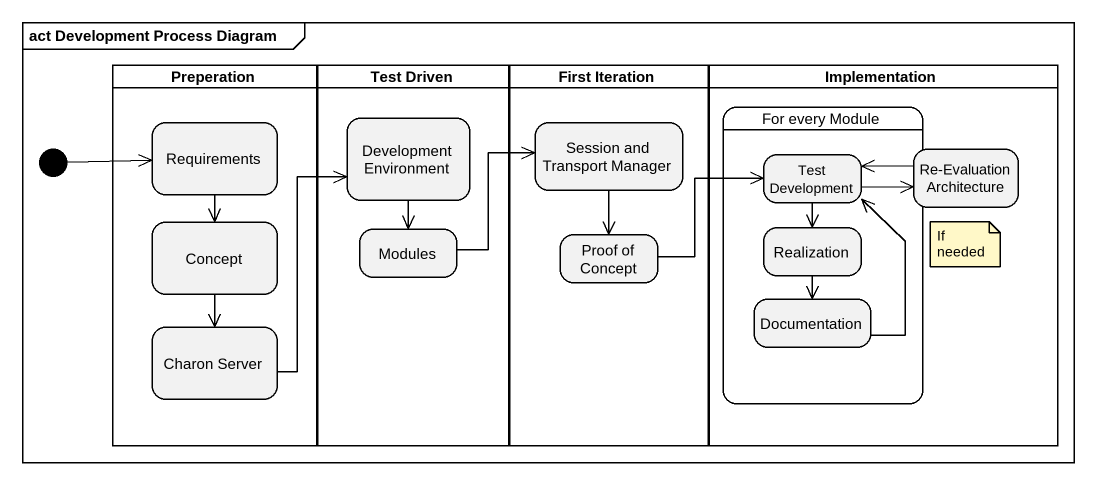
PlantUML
@startuml
mainframe act Development Process Diagram
hide empty description
state Preperation <<partition>> {
  state Requirements
  state Concept
  state "Charon Server" as Charon_Server
}
state "Test Driven" as Test_Driven <<partition>> {
  state "Development Environment" as Development_Environment
  state Modules
}
state "First Iteration" as First_Iteration <<partition>> {
  state "Session and Transport Manager" as Session_and_Transport
  state "Proof of Concept" as Proof_of_Concept
}
state Implementation <<partition>> {
  state "For every Module" as For_every_Module {
    state "Test Development" as Test_Development
    state Realization
    state Documentation
  }
  state "Re-Evaluation Architecture" as Re_Evaluation_Architecture
}
state initial1 <<start>>
initial1 -right-> Requirements
Requirements --> Concept
Development_Environment --> Modules
Session_and_Transport --> Proof_of_Concept
Test_Development -right-> Re_Evaluation_Architecture
Test_Development --> Realization
Re_Evaluation_Architecture -left-> Test_Development
Concept --> Charon_Server
Modules -right-> Session_and_Transport
Realization --> Documentation
Proof_of_Concept -right-> Test_Development
Charon_Server -up-> Development_Environment
Documentation -up-> Test_Development
note as N1
  If needed
end note
@enduml
